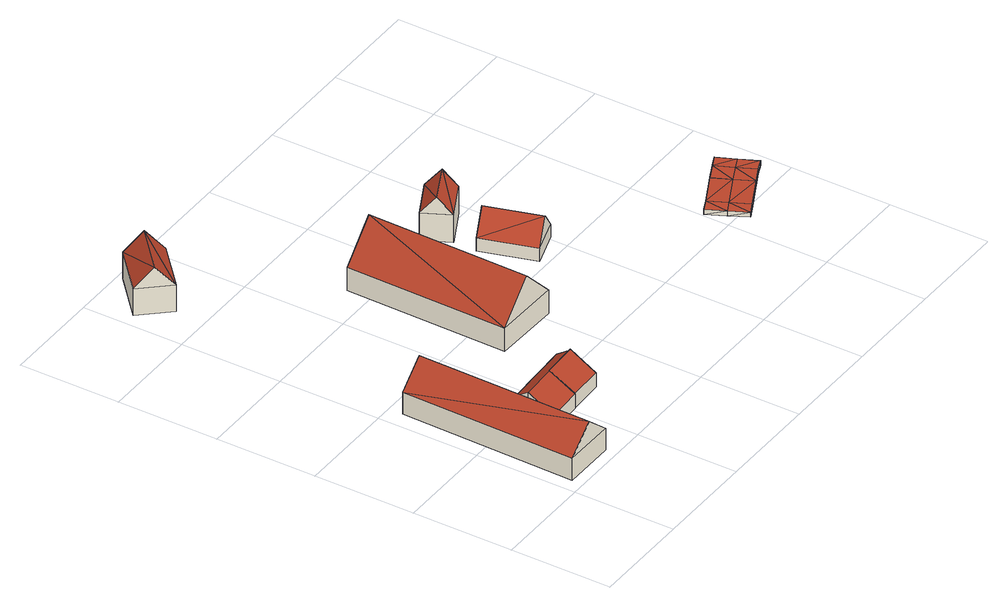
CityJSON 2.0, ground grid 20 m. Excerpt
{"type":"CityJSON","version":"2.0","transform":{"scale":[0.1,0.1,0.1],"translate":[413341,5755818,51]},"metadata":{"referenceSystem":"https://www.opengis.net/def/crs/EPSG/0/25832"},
"CityObjects":{
"building1":{"type":"Building","attributes":{"Gemeindeschluessel":"05515000","Geometrietyp2DReferenz":"3000","function":"31001_2000","roofType":"5000","measuredHeight":9.2},"geometry":[{"type":"Solid","lod":"2","boundaries":[[[[0,1,2,3]],[[4,5,1,0]],[[6,7,5,4]],[[8,9,7,6]],[[10,11,9,8]],[[3,2,11,10]],[[4,0,12]],[[6,4,12]],[[8,6,12]],[[12,13,8]],[[13,12,3]],[[3,10,13]],[[8,13,10]],[[3,12,0]],[[1,5,7,9,11,2]]]],"semantics":{"surfaces":[{"type":"WallSurface"},{"type":"RoofSurface"},{"type":"GroundSurface"}],"values":[[0,0,0,0,0,0,1,1,1,1,1,1,0,0,2]]}}]},
"building2":{"type":"Building","attributes":{"Gemeindeschluessel":"05515000","Geometrietyp2DReferenz":"3000","function":"51009_1610","roofType":"5000","measuredHeight":6.11},"geometry":[{"type":"Solid","lod":"2","boundaries":[[[[14,15,16,17]],[[18,19,15,14]],[[20,21,19,18]],[[22,23,21,20]],[[24,25,23,22]],[[26,27,25,24]],[[17,16,27,26]],[[26,28,29,20,18,14,17]],[[29,28,24,22]],[[20,29,22]],[[24,28,26]],[[15,19,21,23,25,27,16]]]],"semantics":{"surfaces":[{"type":"WallSurface"},{"type":"RoofSurface"},{"type":"GroundSurface"}],"values":[[0,0,0,0,0,0,0,1,1,0,0,2]]}}]},
"building3":{"type":"Building","attributes":{"Gemeindeschluessel":"05515000","Geometrietyp2DReferenz":"3000","function":"31001_2700","roofType":"2100","measuredHeight":6.23},"geometry":[{"type":"Solid","lod":"2","boundaries":[[[[30,31,32,33]],[[34,35,31,30]],[[36,37,35,34]],[[33,32,37,36]],[[34,30,33,36]],[[31,35,37,32]]]],"semantics":{"surfaces":[{"type":"WallSurface"},{"type":"RoofSurface"},{"type":"GroundSurface"}],"values":[[0,0,0,0,1,2]]}}]},
"building4":{"type":"Building","attributes":{"Gemeindeschluessel":"05515000","Geometrietyp2DReferenz":"3000","function":"31001_1000","roofType":"3100","measuredHeight":9.82},"address":[{"country":"Germany","locality":"Münster","thoroughfareNumber":"232","thoroughfareName":"Kreuzbach"}],"geometry":[{"type":"Solid","lod":"2","boundaries":[[[[38,39,40,41]],[[42,43,39,38]],[[44,45,43,42]],[[41,40,45,44]],[[38,46,42]],[[44,47,41]],[[38,41,47]],[[47,46,38]],[[46,47,44]],[[44,42,46]],[[39,43,45,40]]]],"semantics":{"surfaces":[{"type":"WallSurface"},{"type":"RoofSurface"},{"type":"GroundSurface"}],"values":[[0,0,0,0,0,0,1,1,1,1,2]]}}]},
"building5":{"type":"Building","attributes":{"name":"Haus Reithaus","Gemeindeschluessel":"05515000","Geometrietyp2DReferenz":"3000","function":"31001_1100","roofType":"3100","measuredHeight":12},"address":[{"country":"Germany","locality":"Münster","thoroughfareNumber":"230","thoroughfareName":"Kreuzbach"},{"country":"Germany","locality":"Münster","thoroughfareNumber":"230a","thoroughfareName":"Kreuzbach"}],"geometry":[{"type":"Solid","lod":"2","boundaries":[[[[48,49,50,51]],[[52,53,49,48]],[[54,55,53,52]],[[51,50,55,54]],[[48,56,52]],[[54,57,51]],[[51,57,56]],[[56,48,51]],[[57,54,52]],[[52,56,57]],[[49,53,55,50]]]],"semantics":{"surfaces":[{"type":"WallSurface"},{"type":"RoofSurface"},{"type":"GroundSurface"}],"values":[[0,0,0,0,0,0,1,1,1,1,2]]}}]},
"building6":{"type":"Building","attributes":{"Geometrietyp2DReferenz":"3000","Gemeindeschluessel":"05515000","function":"31001_2700","roofType":"3100","measuredHeight":7.04},"geometry":[{"type":"Solid","lod":"2","boundaries":[[[[58,59,60,61]],[[62,63,59,58]],[[64,65,63,62]],[[61,60,65,64]],[[58,66,62]],[[64,67,61]],[[67,66,58]],[[58,61,67]],[[64,62,66]],[[66,67,64]],[[59,63,65,60]]]],"semantics":{"surfaces":[{"type":"WallSurface"},{"type":"RoofSurface"},{"type":"GroundSurface"}],"values":[[0,0,0,0,0,0,1,1,1,1,2]]}}]},
"building7":{"type":"Building","attributes":{"Gemeindeschluessel":"05515000","Geometrietyp2DReferenz":"3000","function":"31001_1000","roofType":"3100","measuredHeight":9.18},"geometry":[{"type":"Solid","lod":"2","boundaries":[[[[68,69,70,71]],[[72,73,69,68]],[[74,75,73,72]],[[71,70,75,74]],[[68,76,72]],[[74,77,71]],[[77,76,68]],[[68,71,77]],[[76,77,74]],[[74,72,76]],[[69,73,75,70]]]],"semantics":{"surfaces":[{"type":"WallSurface"},{"type":"RoofSurface"},{"type":"GroundSurface"}],"values":[[0,0,0,0,0,0,1,1,1,1,2]]}}]},
"building8":{"type":"Building","attributes":{"Geometrietyp2DReferenz":"2000","Gemeindeschluessel":"05515000","function":"53001_1800","roofType":"9999","measuredHeight":1},"geometry":[{"type":"Solid","lod":"2","boundaries":[[[[78,79,80]],[[79,81,80]],[[82,83,78]],[[83,79,78]],[[84,85,82]],[[85,83,82]],[[86,87,84]],[[87,85,84]],[[88,89,86]],[[89,87,86]],[[90,91,88]],[[91,89,88]],[[92,93,90]],[[93,91,90]],[[94,95,92]],[[95,93,92]],[[96,97,94]],[[97,95,94]],[[98,99,96]],[[99,97,96]],[[100,101,98]],[[101,99,98]],[[102,103,100]],[[103,101,100]],[[80,81,102]],[[81,103,102]],[[81,79,83]],[[81,83,104]],[[104,83,105]],[[105,83,85]],[[105,85,87]],[[105,87,89]],[[105,89,106]],[[106,89,93]],[[93,89,91]],[[103,81,104]],[[103,104,101]],[[101,104,99]],[[99,104,105]],[[99,105,106]],[[99,106,97]],[[97,106,95]],[[95,106,93]],[[80,82,78]],[[80,107,82]],[[107,108,82]],[[108,84,82]],[[108,86,84]],[[108,88,86]],[[108,109,88]],[[109,92,88]],[[92,90,88]],[[102,107,80]],[[102,100,107]],[[100,98,107]],[[98,108,107]],[[98,109,108]],[[98,96,109]],[[96,94,109]],[[94,92,109]]]],"semantics":{"surfaces":[{"type":"WallSurface"},{"type":"GroundSurface"},{"type":"RoofSurface"}],"values":[[0,0,0,0,0,0,0,0,0,0,0,0,0,0,0,0,0,0,0,0,0,0,0,0,0,0,1,1,1,1,1,1,1,1,1,1,1,1,1,1,1,1,1,2,2,2,2,2,2,2,2,2,2,2,2,2,2,2,2,2]]}}]}
},
"vertices":[
[116,356,66],[116,356,20],[11,357,20],[11,357,66],[113,166,66],[113,166,20],[113,115,66],[113,115,20],[111,7,66],[111,7,20],[5,8,66],[5,8,20],[64,357,112],[59,8,112],
[255,200,60],[255,200,17],[114,193,17],[114,193,60],[257,173,78],[257,173,17],[185,170,78],[185,170,17],[188,119,48],[188,119,17],[113,115,48],[113,115,17],[113,166,78],[113,166,17],[113,165,79],[185,169,79],
[259,122,48],[259,122,18],[257,173,18],[257,173,80],[188,119,49],[188,119,18],[185,170,80],[185,170,18],
[74,858,59],[74,858,3],[155,931,3],[155,931,59],[24,914,59],[24,914,3],[106,987,59],[106,987,3],[49,886,101],[130,959,101],
[404,311,61],[404,311,12],[409,635,12],[409,635,61],[269,314,61],[269,314,12],[273,638,61],[273,638,12],[336,313,132],[341,637,132],
[488,513,41],[488,513,14],[521,405,14],[521,405,41],[558,536,41],[558,536,14],[591,427,41],[591,427,14],[523,524,84],[556,416,84],
[492,561,69],[492,561,11],[567,599,11],[567,599,69],[465,614,69],[465,614,11],[540,652,69],[540,652,11],[479,588,103],[554,625,103],
[805,253,10],[805,253,0],[823,217,10],[823,217,0],[828,264,10],[828,264,0],[887,294,11],[887,294,1],[888,294,11],[888,294,1],[921,310,10],[921,310,0],[944,321,10],[944,321,0],[961,285,10],[961,285,0],[978,248,10],[978,248,0],[955,238,10],[955,238,0],[923,222,11],[923,222,1],[863,192,10],[863,192,0],[841,181,10],[841,181,0],[845,228,0],[905,258,1],[938,274,0],[845,228,10],[905,258,11],[938,274,10]
]}
